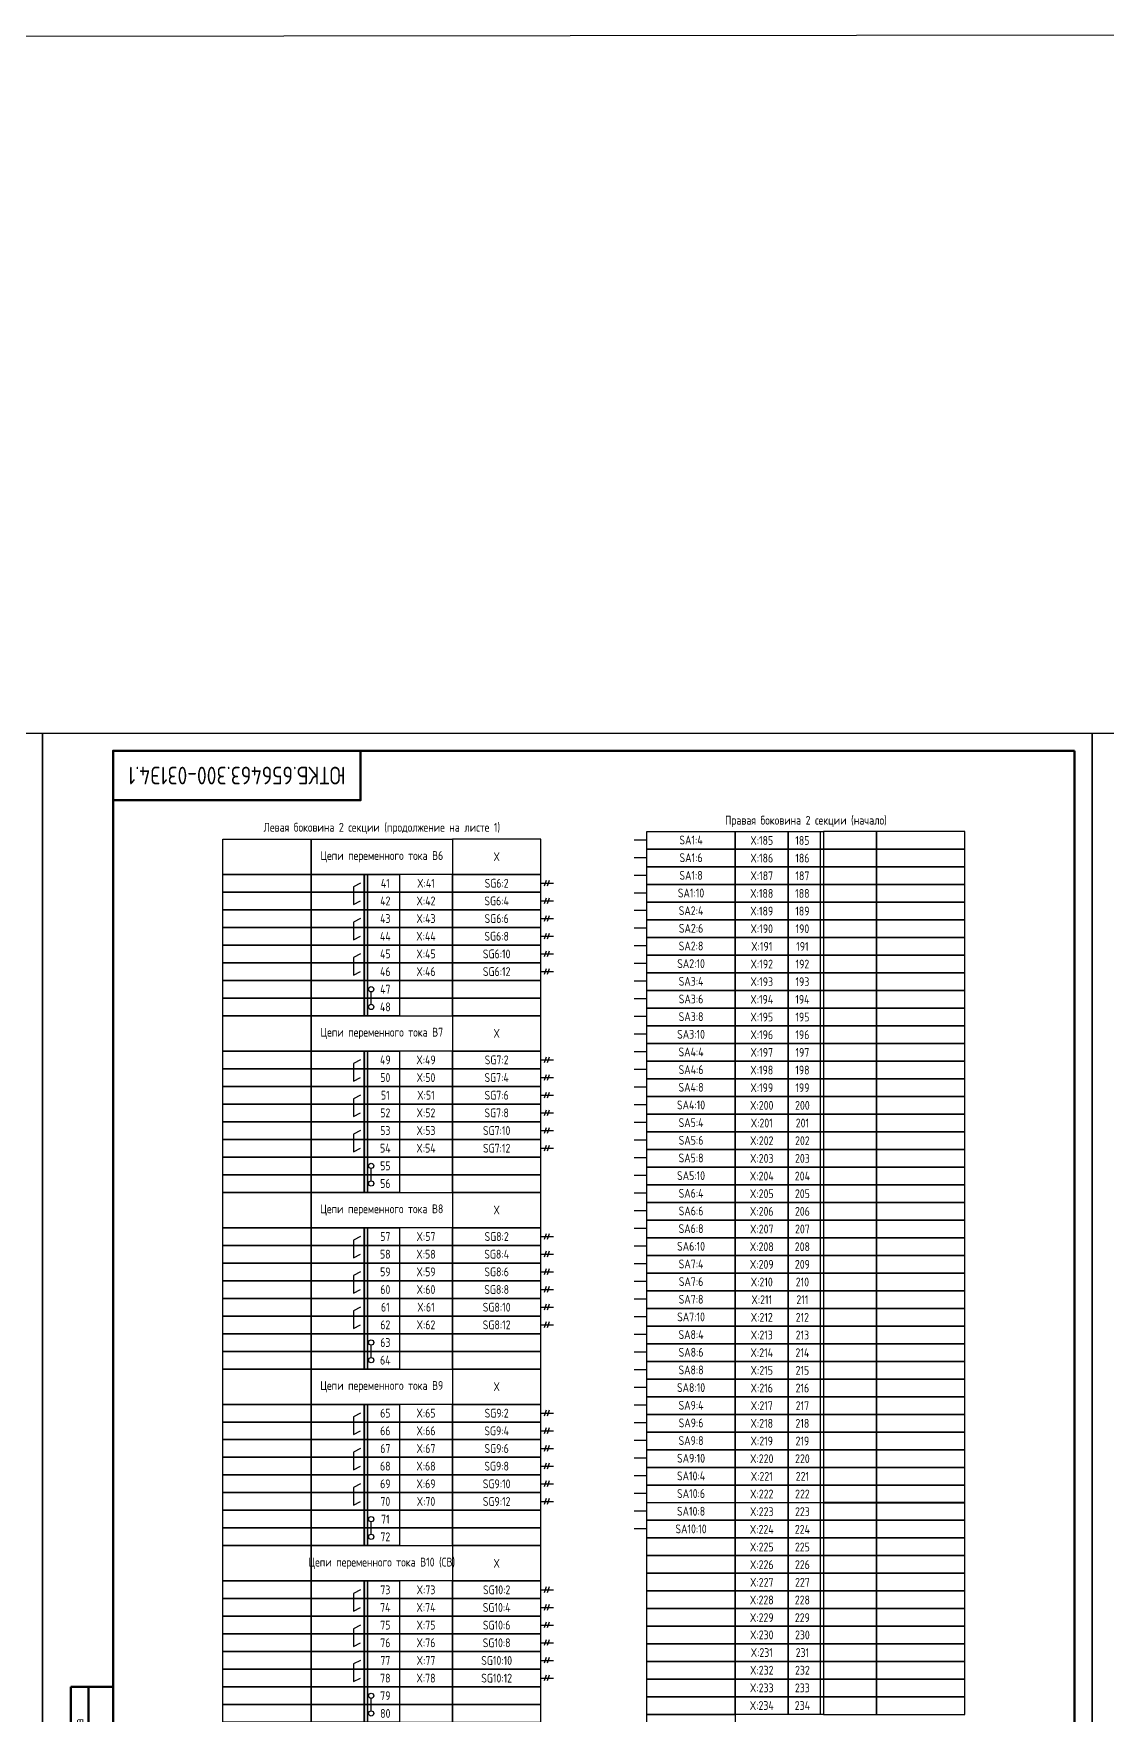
# Model space of a CAD drawing. Header units: millimetres. Extents: x -1043 to 5194, y -96 to 1568.
# Drawn here: x 4494.5 to 4798, y 142.2 to 618 of the extents above; entities that cross this region are included whole.
import ezdxf

# ---------------------------------------------------------------- set-up
doc = ezdxf.new("R2010")
doc.units = ezdxf.units.MM
doc.styles.add('Gost_type_A', font='GOST_A.TTF')

# ---------------------------------------------------------------- blocks, each defined once
blk = doc.blocks.new('Штамп левый нижний')
at = {"lineweight": 50}
for points in [[(-12, 145), (-7, 145), (-7, 110), (-12, 110)], [(-7, 145), (0, 145), (0, 110), (-7, 110)], [(-12, 110), (-7, 110), (-7, 85), (-12, 85)], [(-7, 110), (0, 110), (0, 85), (-7, 85)], [(-12, 85), (-7, 85), (-7, 60), (-12, 60)], [(-7, 85), (0, 85), (0, 60), (-7, 60)], [(-12, 60), (-7, 60), (-7, 25), (-12, 25)], [(-7, 60), (0, 60), (0, 25), (-7, 25)], [(-12, 25), (-7, 25), (-7, 0), (-12, 0)], [(-7, 25), (0, 25), (0, 0), (-7, 0)]]:
    blk.add_lwpolyline(points, close=True, dxfattribs=at)
at = {"char_height": 2.5, "attachment_point": 5, "rotation": 90, "style": 'Gost_type_A'}
for s, insert, width in [('Подп. и дата', (-9.5, 127.5), 35), ('Инв. № дубл.', (-9.5, 97.5), 25), ('Взам. инв. №', (-9.5, 72.5), 25), ('Подп. и дата', (-9.5, 42.5), 35), ('Инв. N подл.', (-9.5, 12.5), 25)]:
    blk.add_mtext(s, dxfattribs=dict(at, insert=insert, width=width))
blk = doc.blocks.new('Штамп угловой верхний')
at = {"lineweight": 50}
blk.add_lwpolyline([(0, 0), (70, 0), (70, -14), (0, -14)], close=True, dxfattribs=at)

msp = doc.modelspace()

# ---------------------------------------------------------------- hatches: boundary and pattern name
h = msp.add_hatch(color=256)
h.dxf.hatch_style = 1
h.paths.add_polyline_path([(4589, 380), (4588, 380), (4588, 340), (4589, 340)])
h = msp.add_hatch(color=256)
h.dxf.hatch_style = 1
h.paths.add_polyline_path([(4589, 330), (4588, 330), (4588, 290), (4589, 290)])
h = msp.add_hatch(color=256)
h.dxf.hatch_style = 1
h.paths.add_polyline_path([(4589, 280), (4588, 280), (4588, 240), (4589, 240)])
h = msp.add_hatch(color=256)
h.dxf.hatch_style = 1
h.paths.add_polyline_path([(4589, 230), (4588, 230), (4588, 190), (4589, 190)])
h = msp.add_hatch(color=256)
h.dxf.hatch_style = 1
h.paths.add_polyline_path([(4589, 180), (4588, 180), (4588, 140), (4589, 140)])

# ---------------------------------------------------------------- linework, layer by layer
for p, q in [((4717, 392.12), (4717, 142.24)), ((4668, 389.74), (4664.38, 389.74)), ((4668, 384.74), (4664.38, 384.74)), ((4638, 377.5), (4641.62, 377.5)), ((4639.54, 378.31), (4638.96, 376.69)), ((4640.33, 378.31), (4639.75, 376.69)), ((4668, 379.74), (4664.38, 379.74)), ((4638, 372.5), (4641.62, 372.5)), ((4639.54, 373.31), (4638.96, 371.69)), ((4640.33, 373.31), (4639.75, 371.69)), ((4668, 374.74), (4664.38, 374.74)), ((4638, 367.5), (4641.62, 367.5)), ((4639.54, 368.31), (4638.96, 366.69)), ((4640.33, 368.31), (4639.75, 366.69)), ((4668, 369.74), (4664.38, 369.74)), ((4638, 362.5), (4641.62, 362.5)), ((4639.54, 363.31), (4638.96, 361.69)), ((4640.33, 363.31), (4639.75, 361.69)), ((4668, 364.74), (4664.38, 364.74)), ((4638, 357.5), (4641.62, 357.5)), ((4639.54, 358.31), (4638.96, 356.69)), ((4640.33, 358.31), (4639.75, 356.69)), ((4668, 359.74), (4664.38, 359.74)), ((4638, 352.5), (4641.62, 352.5)), ((4639.54, 353.31), (4638.96, 351.69)), ((4640.33, 353.31), (4639.75, 351.69)), ((4668, 354.74), (4664.38, 354.74)), ((4668, 349.74), (4664.38, 349.74)), ((4590, 343.25), (4590, 346.75)), ((4668, 344.74), (4664.38, 344.74)), ((4668, 339.74), (4664.38, 339.74)), ((4668, 334.74), (4664.38, 334.74)), ((4639.54, 328.31), (4638.96, 326.69)), ((4640.33, 328.31), (4639.75, 326.69)), ((4668, 329.74), (4664.38, 329.74)), ((4638, 327.5), (4641.62, 327.5)), ((4668, 324.74), (4664.38, 324.74)), ((4638, 322.5), (4641.62, 322.5)), ((4639.54, 323.31), (4638.96, 321.69)), ((4640.33, 323.31), (4639.75, 321.69)), ((4668, 319.74), (4664.38, 319.74)), ((4638, 317.5), (4641.62, 317.5)), ((4639.54, 318.31), (4638.96, 316.69)), ((4640.33, 318.31), (4639.75, 316.69)), ((4668, 314.74), (4664.38, 314.74)), ((4638, 312.5), (4641.62, 312.5)), ((4639.54, 313.31), (4638.96, 311.69)), ((4640.33, 313.31), (4639.75, 311.69)), ((4668, 309.74), (4664.38, 309.74)), ((4638, 307.5), (4641.62, 307.5)), ((4639.54, 308.31), (4638.96, 306.69)), ((4640.33, 308.31), (4639.75, 306.69)), ((4668, 304.74), (4664.38, 304.74)), ((4638, 302.5), (4641.62, 302.5)), ((4639.54, 303.31), (4638.96, 301.69)), ((4640.33, 303.31), (4639.75, 301.69)), ((4668, 299.74), (4664.38, 299.74)), ((4590, 293.25), (4590, 296.75)), ((4668, 294.74), (4664.38, 294.74)), ((4668, 289.74), (4664.38, 289.74)), ((4668, 284.74), (4664.38, 284.74)), ((4638, 277.5), (4641.62, 277.5)), ((4639.54, 278.31), (4638.96, 276.69)), ((4640.33, 278.31), (4639.75, 276.69)), ((4668, 279.74), (4664.38, 279.74)), ((4638, 272.5), (4641.62, 272.5)), ((4639.54, 273.31), (4638.96, 271.69)), ((4640.33, 273.31), (4639.75, 271.69)), ((4668, 274.74), (4664.38, 274.74)), ((4638, 267.5), (4641.62, 267.5)), ((4639.54, 268.31), (4638.96, 266.69)), ((4640.33, 268.31), (4639.75, 266.69)), ((4668, 269.74), (4664.38, 269.74)), ((4638, 262.5), (4641.62, 262.5)), ((4639.54, 263.31), (4638.96, 261.69)), ((4640.33, 263.31), (4639.75, 261.69)), ((4668, 264.74), (4664.38, 264.74)), ((4638, 257.5), (4641.62, 257.5)), ((4639.54, 258.31), (4638.96, 256.69)), ((4640.33, 258.31), (4639.75, 256.69)), ((4668, 259.74), (4664.38, 259.74)), ((4638, 252.5), (4641.62, 252.5)), ((4639.54, 253.31), (4638.96, 251.69)), ((4640.33, 253.31), (4639.75, 251.69)), ((4668, 254.74), (4664.38, 254.74)), ((4668, 249.74), (4664.38, 249.74)), ((4590, 243.25), (4590, 246.75)), ((4668, 244.74), (4664.38, 244.74)), ((4668, 239.74), (4664.38, 239.74)), ((4668, 234.74), (4664.38, 234.74)), ((4668, 229.74), (4664.38, 229.74)), ((4638, 227.5), (4641.62, 227.5)), ((4639.54, 228.31), (4638.96, 226.69)), ((4640.33, 228.31), (4639.75, 226.69)), ((4668, 224.74), (4664.38, 224.74)), ((4638, 222.5), (4641.62, 222.5)), ((4639.54, 223.31), (4638.96, 221.69)), ((4640.33, 223.31), (4639.75, 221.69)), ((4668, 219.74), (4664.38, 219.74)), ((4638, 217.5), (4641.62, 217.5)), ((4639.54, 218.31), (4638.96, 216.69)), ((4640.33, 218.31), (4639.75, 216.69)), ((4668, 214.74), (4664.38, 214.74)), ((4638, 212.5), (4641.62, 212.5)), ((4639.54, 213.31), (4638.96, 211.69)), ((4640.33, 213.31), (4639.75, 211.69)), ((4668, 209.74), (4664.38, 209.74)), ((4638, 207.5), (4641.62, 207.5)), ((4639.54, 208.31), (4638.96, 206.69)), ((4640.33, 208.31), (4639.75, 206.69)), ((4668, 204.74), (4664.38, 204.74)), ((4638, 202.5), (4641.62, 202.5)), ((4639.54, 203.31), (4638.96, 201.69)), ((4640.33, 203.31), (4639.75, 201.69)), ((4590, 193.25), (4590, 196.75)), ((4668, 199.74), (4664.38, 199.74)), ((4668, 194.74), (4664.38, 194.74)), ((4638, 177.5), (4641.62, 177.5)), ((4639.54, 178.31), (4638.96, 176.69)), ((4640.33, 178.31), (4639.75, 176.69)), ((4638, 172.5), (4641.62, 172.5)), ((4639.54, 173.31), (4638.96, 171.69)), ((4640.33, 173.31), (4639.75, 171.69)), ((4638, 167.5), (4641.62, 167.5)), ((4639.54, 168.31), (4638.96, 166.69)), ((4640.33, 168.31), (4639.75, 166.69)), ((4638, 162.5), (4641.62, 162.5)), ((4639.54, 163.31), (4638.96, 161.69)), ((4640.33, 163.31), (4639.75, 161.69)), ((4638, 157.5), (4641.62, 157.5)), ((4639.54, 158.31), (4638.96, 156.69)), ((4640.33, 158.31), (4639.75, 156.69)), ((4638, 152.5), (4641.62, 152.5)), ((4639.54, 153.31), (4638.96, 151.69)), ((4640.33, 153.31), (4639.75, 151.69)), ((4590, 143.25), (4590, 146.75))]:
    msp.add_line(p, q)
for points in [[(-1042.57, 612), (5193.89, 618), (5193.89, -90), (-1042.57, -96)], [(4497, 420), (4497, 0), (4200, 0), (4200, 420)], [(4794, 420), (4794, 0), (4497, 0), (4497, 420)], [(5091, 420), (5091, 0), (4794, 0), (4794, 420)], [(4668, 392.12), (4693, 392.12), (4693, 387.12), (4668, 387.12)], [(4693, 392.12), (4708, 392.12), (4708, 387.12), (4693, 387.12)], [(4708, 392.12), (4718, 392.12), (4718, 387.12), (4708, 387.12)], [(4733, 392.12), (4718, 392.12), (4718, 387.12), (4733, 387.12)], [(4758, 392.12), (4733, 392.12), (4733, 387.12), (4758, 387.12)], [(4548, 390), (4573, 390), (4573, 380), (4548, 380)], [(4573, 390), (4613, 390), (4613, 380), (4573, 380)], [(4638, 390), (4613, 390), (4613, 380), (4638, 380)], [(4668, 387.12), (4693, 387.12), (4693, 382.12), (4668, 382.12)], [(4693, 387.12), (4708, 387.12), (4708, 382.12), (4693, 382.12)], [(4708, 387.12), (4718, 387.12), (4718, 382.12), (4708, 382.12)], [(4733, 387.12), (4718, 387.12), (4718, 382.12), (4733, 382.12)], [(4758, 387.12), (4733, 387.12), (4733, 382.12), (4758, 382.12)], [(4668, 382.12), (4693, 382.12), (4693, 377.12), (4668, 377.12)], [(4693, 382.12), (4708, 382.12), (4708, 377.12), (4693, 377.12)], [(4708, 382.12), (4718, 382.12), (4718, 377.12), (4708, 377.12)], [(4733, 382.12), (4718, 382.12), (4718, 377.12), (4733, 377.12)], [(4758, 382.12), (4733, 382.12), (4733, 377.12), (4758, 377.12)], [(4548, 380), (4573, 380), (4573, 375), (4548, 375)], [(4573, 380), (4588, 380), (4588, 375), (4573, 375)], [(4588, 380), (4598, 380), (4598, 375), (4588, 375)], [(4613, 380), (4598, 380), (4598, 375), (4613, 375)], [(4638, 380), (4613, 380), (4613, 375), (4638, 375)], [(4668, 377.12), (4693, 377.12), (4693, 372.12), (4668, 372.12)], [(4693, 377.12), (4708, 377.12), (4708, 372.12), (4693, 372.12)], [(4708, 377.12), (4718, 377.12), (4718, 372.12), (4708, 372.12)], [(4733, 377.12), (4718, 377.12), (4718, 372.12), (4733, 372.12)], [(4758, 377.12), (4733, 377.12), (4733, 372.12), (4758, 372.12)], [(4548, 375), (4573, 375), (4573, 370), (4548, 370)], [(4573, 375), (4588, 375), (4588, 370), (4573, 370)], [(4588, 375), (4598, 375), (4598, 370), (4588, 370)], [(4613, 375), (4598, 375), (4598, 370), (4613, 370)], [(4638, 375), (4613, 375), (4613, 370), (4638, 370)], [(4668, 372.12), (4693, 372.12), (4693, 367.12), (4668, 367.12)], [(4693, 372.12), (4708, 372.12), (4708, 367.12), (4693, 367.12)], [(4708, 372.12), (4718, 372.12), (4718, 367.12), (4708, 367.12)], [(4733, 372.12), (4718, 372.12), (4718, 367.12), (4733, 367.12)], [(4758, 372.12), (4733, 372.12), (4733, 367.12), (4758, 367.12)], [(4548, 370), (4573, 370), (4573, 365), (4548, 365)], [(4573, 370), (4588, 370), (4588, 365), (4573, 365)], [(4588, 370), (4598, 370), (4598, 365), (4588, 365)], [(4613, 370), (4598, 370), (4598, 365), (4613, 365)], [(4638, 370), (4613, 370), (4613, 365), (4638, 365)], [(4668, 367.12), (4693, 367.12), (4693, 362.12), (4668, 362.12)], [(4693, 367.12), (4708, 367.12), (4708, 362.12), (4693, 362.12)], [(4708, 367.12), (4718, 367.12), (4718, 362.12), (4708, 362.12)], [(4733, 367.12), (4718, 367.12), (4718, 362.12), (4733, 362.12)], [(4758, 367.12), (4733, 367.12), (4733, 362.12), (4758, 362.12)], [(4548, 365), (4573, 365), (4573, 360), (4548, 360)], [(4573, 365), (4588, 365), (4588, 360), (4573, 360)], [(4588, 365), (4598, 365), (4598, 360), (4588, 360)], [(4613, 365), (4598, 365), (4598, 360), (4613, 360)], [(4638, 365), (4613, 365), (4613, 360), (4638, 360)], [(4668, 362.12), (4693, 362.12), (4693, 357.12), (4668, 357.12)], [(4693, 362.12), (4708, 362.12), (4708, 357.12), (4693, 357.12)], [(4708, 362.12), (4718, 362.12), (4718, 357.12), (4708, 357.12)], [(4733, 362.12), (4718, 362.12), (4718, 357.12), (4733, 357.12)], [(4758, 362.12), (4733, 362.12), (4733, 357.12), (4758, 357.12)], [(4548, 360), (4573, 360), (4573, 355), (4548, 355)], [(4573, 360), (4588, 360), (4588, 355), (4573, 355)], [(4588, 360), (4598, 360), (4598, 355), (4588, 355)], [(4613, 360), (4598, 360), (4598, 355), (4613, 355)], [(4638, 360), (4613, 360), (4613, 355), (4638, 355)], [(4668, 357.12), (4693, 357.12), (4693, 352.12), (4668, 352.12)], [(4693, 357.12), (4708, 357.12), (4708, 352.12), (4693, 352.12)], [(4708, 357.12), (4718, 357.12), (4718, 352.12), (4708, 352.12)], [(4733, 357.12), (4718, 357.12), (4718, 352.12), (4733, 352.12)], [(4758, 357.12), (4733, 357.12), (4733, 352.12), (4758, 352.12)], [(4548, 355), (4573, 355), (4573, 350), (4548, 350)], [(4573, 355), (4588, 355), (4588, 350), (4573, 350)], [(4588, 355), (4598, 355), (4598, 350), (4588, 350)], [(4613, 355), (4598, 355), (4598, 350), (4613, 350)], [(4638, 355), (4613, 355), (4613, 350), (4638, 350)], [(4668, 352.12), (4693, 352.12), (4693, 347.12), (4668, 347.12)], [(4693, 352.12), (4708, 352.12), (4708, 347.12), (4693, 347.12)], [(4708, 352.12), (4718, 352.12), (4718, 347.12), (4708, 347.12)], [(4733, 352.12), (4718, 352.12), (4718, 347.12), (4733, 347.12)], [(4758, 352.12), (4733, 352.12), (4733, 347.12), (4758, 347.12)], [(4548, 350), (4573, 350), (4573, 345), (4548, 345)], [(4573, 350), (4588, 350), (4588, 345), (4573, 345)], [(4588, 350), (4598, 350), (4598, 345), (4588, 345)], [(4613, 350), (4598, 350), (4598, 345), (4613, 345)], [(4638, 350), (4613, 350), (4613, 345), (4638, 345)], [(4548, 345), (4573, 345), (4573, 340), (4548, 340)], [(4573, 345), (4588, 345), (4588, 340), (4573, 340)], [(4588, 345), (4598, 345), (4598, 340), (4588, 340)], [(4613, 345), (4598, 345), (4598, 340), (4613, 340)], [(4638, 345), (4613, 345), (4613, 340), (4638, 340)], [(4668, 347.12), (4693, 347.12), (4693, 342.12), (4668, 342.12)], [(4693, 347.12), (4708, 347.12), (4708, 342.12), (4693, 342.12)], [(4708, 347.12), (4718, 347.12), (4718, 342.12), (4708, 342.12)], [(4733, 347.12), (4718, 347.12), (4718, 342.12), (4733, 342.12)], [(4758, 347.12), (4733, 347.12), (4733, 342.12), (4758, 342.12)], [(4548, 340), (4573, 340), (4573, 330), (4548, 330)], [(4573, 340), (4613, 340), (4613, 330), (4573, 330)], [(4638, 340), (4613, 340), (4613, 330), (4638, 330)], [(4668, 342.12), (4693, 342.12), (4693, 337.12), (4668, 337.12)], [(4693, 342.12), (4708, 342.12), (4708, 337.12), (4693, 337.12)], [(4708, 342.12), (4718, 342.12), (4718, 337.12), (4708, 337.12)], [(4733, 342.12), (4718, 342.12), (4718, 337.12), (4733, 337.12)], [(4758, 342.12), (4733, 342.12), (4733, 337.12), (4758, 337.12)], [(4668, 337.12), (4693, 337.12), (4693, 332.12), (4668, 332.12)], [(4693, 337.12), (4708, 337.12), (4708, 332.12), (4693, 332.12)], [(4708, 337.12), (4718, 337.12), (4718, 332.12), (4708, 332.12)], [(4733, 337.12), (4718, 337.12), (4718, 332.12), (4733, 332.12)], [(4758, 337.12), (4733, 337.12), (4733, 332.12), (4758, 332.12)], [(4548, 330), (4573, 330), (4573, 325), (4548, 325)], [(4573, 330), (4588, 330), (4588, 325), (4573, 325)], [(4588, 330), (4598, 330), (4598, 325), (4588, 325)], [(4613, 330), (4598, 330), (4598, 325), (4613, 325)], [(4638, 330), (4613, 330), (4613, 325), (4638, 325)], [(4668, 332.12), (4693, 332.12), (4693, 327.12), (4668, 327.12)], [(4693, 332.12), (4708, 332.12), (4708, 327.12), (4693, 327.12)], [(4708, 332.12), (4718, 332.12), (4718, 327.12), (4708, 327.12)], [(4733, 332.12), (4718, 332.12), (4718, 327.12), (4733, 327.12)], [(4758, 332.12), (4733, 332.12), (4733, 327.12), (4758, 327.12)], [(4548, 325), (4573, 325), (4573, 320), (4548, 320)], [(4573, 325), (4588, 325), (4588, 320), (4573, 320)], [(4588, 325), (4598, 325), (4598, 320), (4588, 320)], [(4613, 325), (4598, 325), (4598, 320), (4613, 320)], [(4638, 325), (4613, 325), (4613, 320), (4638, 320)], [(4668, 327.12), (4693, 327.12), (4693, 322.12), (4668, 322.12)], [(4693, 327.12), (4708, 327.12), (4708, 322.12), (4693, 322.12)], [(4708, 327.12), (4718, 327.12), (4718, 322.12), (4708, 322.12)], [(4733, 327.12), (4718, 327.12), (4718, 322.12), (4733, 322.12)], [(4758, 327.12), (4733, 327.12), (4733, 322.12), (4758, 322.12)], [(4548, 320), (4573, 320), (4573, 315), (4548, 315)], [(4573, 320), (4588, 320), (4588, 315), (4573, 315)], [(4588, 320), (4598, 320), (4598, 315), (4588, 315)], [(4613, 320), (4598, 320), (4598, 315), (4613, 315)], [(4638, 320), (4613, 320), (4613, 315), (4638, 315)], [(4668, 322.12), (4693, 322.12), (4693, 317.12), (4668, 317.12)], [(4693, 322.12), (4708, 322.12), (4708, 317.12), (4693, 317.12)], [(4708, 322.12), (4718, 322.12), (4718, 317.12), (4708, 317.12)], [(4733, 322.12), (4718, 322.12), (4718, 317.12), (4733, 317.12)], [(4758, 322.12), (4733, 322.12), (4733, 317.12), (4758, 317.12)], [(4548, 315), (4573, 315), (4573, 310), (4548, 310)], [(4573, 315), (4588, 315), (4588, 310), (4573, 310)], [(4588, 315), (4598, 315), (4598, 310), (4588, 310)], [(4613, 315), (4598, 315), (4598, 310), (4613, 310)], [(4638, 315), (4613, 315), (4613, 310), (4638, 310)], [(4668, 317.12), (4693, 317.12), (4693, 312.12), (4668, 312.12)], [(4693, 317.12), (4708, 317.12), (4708, 312.12), (4693, 312.12)], [(4708, 317.12), (4718, 317.12), (4718, 312.12), (4708, 312.12)], [(4733, 317.12), (4718, 317.12), (4718, 312.12), (4733, 312.12)], [(4758, 317.12), (4733, 317.12), (4733, 312.12), (4758, 312.12)], [(4548, 310), (4573, 310), (4573, 305), (4548, 305)], [(4573, 310), (4588, 310), (4588, 305), (4573, 305)], [(4588, 310), (4598, 310), (4598, 305), (4588, 305)], [(4613, 310), (4598, 310), (4598, 305), (4613, 305)], [(4638, 310), (4613, 310), (4613, 305), (4638, 305)], [(4668, 312.12), (4693, 312.12), (4693, 307.12), (4668, 307.12)], [(4693, 312.12), (4708, 312.12), (4708, 307.12), (4693, 307.12)], [(4708, 312.12), (4718, 312.12), (4718, 307.12), (4708, 307.12)], [(4733, 312.12), (4718, 312.12), (4718, 307.12), (4733, 307.12)], [(4758, 312.12), (4733, 312.12), (4733, 307.12), (4758, 307.12)], [(4548, 305), (4573, 305), (4573, 300), (4548, 300)], [(4573, 305), (4588, 305), (4588, 300), (4573, 300)], [(4588, 305), (4598, 305), (4598, 300), (4588, 300)], [(4613, 305), (4598, 305), (4598, 300), (4613, 300)], [(4638, 305), (4613, 305), (4613, 300), (4638, 300)], [(4668, 307.12), (4693, 307.12), (4693, 302.12), (4668, 302.12)], [(4693, 307.12), (4708, 307.12), (4708, 302.12), (4693, 302.12)], [(4708, 307.12), (4718, 307.12), (4718, 302.12), (4708, 302.12)], [(4733, 307.12), (4718, 307.12), (4718, 302.12), (4733, 302.12)], [(4758, 307.12), (4733, 307.12), (4733, 302.12), (4758, 302.12)], [(4548, 300), (4573, 300), (4573, 295), (4548, 295)], [(4573, 300), (4588, 300), (4588, 295), (4573, 295)], [(4588, 300), (4598, 300), (4598, 295), (4588, 295)], [(4613, 300), (4598, 300), (4598, 295), (4613, 295)], [(4638, 300), (4613, 300), (4613, 295), (4638, 295)], [(4668, 302.12), (4693, 302.12), (4693, 297.12), (4668, 297.12)], [(4693, 302.12), (4708, 302.12), (4708, 297.12), (4693, 297.12)], [(4708, 302.12), (4718, 302.12), (4718, 297.12), (4708, 297.12)], [(4733, 302.12), (4718, 302.12), (4718, 297.12), (4733, 297.12)], [(4758, 302.12), (4733, 302.12), (4733, 297.12), (4758, 297.12)], [(4548, 295), (4573, 295), (4573, 290), (4548, 290)], [(4573, 295), (4588, 295), (4588, 290), (4573, 290)], [(4588, 295), (4598, 295), (4598, 290), (4588, 290)], [(4613, 295), (4598, 295), (4598, 290), (4613, 290)], [(4638, 295), (4613, 295), (4613, 290), (4638, 290)], [(4668, 297.12), (4693, 297.12), (4693, 292.12), (4668, 292.12)], [(4693, 297.12), (4708, 297.12), (4708, 292.12), (4693, 292.12)], [(4708, 297.12), (4718, 297.12), (4718, 292.12), (4708, 292.12)], [(4733, 297.12), (4718, 297.12), (4718, 292.12), (4733, 292.12)], [(4758, 297.12), (4733, 297.12), (4733, 292.12), (4758, 292.12)], [(4668, 292.12), (4693, 292.12), (4693, 287.12), (4668, 287.12)], [(4693, 292.12), (4708, 292.12), (4708, 287.12), (4693, 287.12)], [(4708, 292.12), (4718, 292.12), (4718, 287.12), (4708, 287.12)], [(4733, 292.12), (4718, 292.12), (4718, 287.12), (4733, 287.12)], [(4758, 292.12), (4733, 292.12), (4733, 287.12), (4758, 287.12)], [(4548, 290), (4573, 290), (4573, 280), (4548, 280)], [(4573, 290), (4613, 290), (4613, 280), (4573, 280)], [(4638, 290), (4613, 290), (4613, 280), (4638, 280)], [(4668, 287.12), (4693, 287.12), (4693, 282.12), (4668, 282.12)], [(4693, 287.12), (4708, 287.12), (4708, 282.12), (4693, 282.12)], [(4708, 287.12), (4718, 287.12), (4718, 282.12), (4708, 282.12)], [(4733, 287.12), (4718, 287.12), (4718, 282.12), (4733, 282.12)], [(4758, 287.12), (4733, 287.12), (4733, 282.12), (4758, 282.12)], [(4668, 282.12), (4693, 282.12), (4693, 277.12), (4668, 277.12)], [(4693, 282.12), (4708, 282.12), (4708, 277.12), (4693, 277.12)], [(4708, 282.12), (4718, 282.12), (4718, 277.12), (4708, 277.12)], [(4733, 282.12), (4718, 282.12), (4718, 277.12), (4733, 277.12)], [(4758, 282.12), (4733, 282.12), (4733, 277.12), (4758, 277.12)], [(4548, 280), (4573, 280), (4573, 275), (4548, 275)], [(4573, 280), (4588, 280), (4588, 275), (4573, 275)], [(4588, 280), (4598, 280), (4598, 275), (4588, 275)], [(4613, 280), (4598, 280), (4598, 275), (4613, 275)], [(4638, 280), (4613, 280), (4613, 275), (4638, 275)], [(4668, 277.12), (4693, 277.12), (4693, 272.12), (4668, 272.12)], [(4693, 277.12), (4708, 277.12), (4708, 272.12), (4693, 272.12)], [(4708, 277.12), (4718, 277.12), (4718, 272.12), (4708, 272.12)], [(4733, 277.12), (4718, 277.12), (4718, 272.12), (4733, 272.12)], [(4758, 277.12), (4733, 277.12), (4733, 272.12), (4758, 272.12)], [(4548, 275), (4573, 275), (4573, 270), (4548, 270)], [(4573, 275), (4588, 275), (4588, 270), (4573, 270)], [(4588, 275), (4598, 275), (4598, 270), (4588, 270)], [(4613, 275), (4598, 275), (4598, 270), (4613, 270)], [(4638, 275), (4613, 275), (4613, 270), (4638, 270)], [(4668, 272.12), (4693, 272.12), (4693, 267.12), (4668, 267.12)], [(4693, 272.12), (4708, 272.12), (4708, 267.12), (4693, 267.12)], [(4708, 272.12), (4718, 272.12), (4718, 267.12), (4708, 267.12)], [(4733, 272.12), (4718, 272.12), (4718, 267.12), (4733, 267.12)], [(4758, 272.12), (4733, 272.12), (4733, 267.12), (4758, 267.12)], [(4548, 270), (4573, 270), (4573, 265), (4548, 265)], [(4573, 270), (4588, 270), (4588, 265), (4573, 265)], [(4588, 270), (4598, 270), (4598, 265), (4588, 265)], [(4613, 270), (4598, 270), (4598, 265), (4613, 265)], [(4638, 270), (4613, 270), (4613, 265), (4638, 265)], [(4668, 267.12), (4693, 267.12), (4693, 262.12), (4668, 262.12)], [(4693, 267.12), (4708, 267.12), (4708, 262.12), (4693, 262.12)], [(4708, 267.12), (4718, 267.12), (4718, 262.12), (4708, 262.12)], [(4733, 267.12), (4718, 267.12), (4718, 262.12), (4733, 262.12)], [(4758, 267.12), (4733, 267.12), (4733, 262.12), (4758, 262.12)], [(4548, 265), (4573, 265), (4573, 260), (4548, 260)], [(4573, 265), (4588, 265), (4588, 260), (4573, 260)], [(4588, 265), (4598, 265), (4598, 260), (4588, 260)], [(4613, 265), (4598, 265), (4598, 260), (4613, 260)], [(4638, 265), (4613, 265), (4613, 260), (4638, 260)], [(4668, 262.12), (4693, 262.12), (4693, 257.12), (4668, 257.12)], [(4693, 262.12), (4708, 262.12), (4708, 257.12), (4693, 257.12)], [(4708, 262.12), (4718, 262.12), (4718, 257.12), (4708, 257.12)], [(4733, 262.12), (4718, 262.12), (4718, 257.12), (4733, 257.12)], [(4758, 262.12), (4733, 262.12), (4733, 257.12), (4758, 257.12)], [(4548, 260), (4573, 260), (4573, 255), (4548, 255)], [(4573, 260), (4588, 260), (4588, 255), (4573, 255)], [(4588, 260), (4598, 260), (4598, 255), (4588, 255)], [(4613, 260), (4598, 260), (4598, 255), (4613, 255)], [(4638, 260), (4613, 260), (4613, 255), (4638, 255)], [(4668, 257.12), (4693, 257.12), (4693, 252.12), (4668, 252.12)], [(4693, 257.12), (4708, 257.12), (4708, 252.12), (4693, 252.12)], [(4708, 257.12), (4718, 257.12), (4718, 252.12), (4708, 252.12)], [(4733, 257.12), (4718, 257.12), (4718, 252.12), (4733, 252.12)], [(4758, 257.12), (4733, 257.12), (4733, 252.12), (4758, 252.12)], [(4548, 255), (4573, 255), (4573, 250), (4548, 250)], [(4573, 255), (4588, 255), (4588, 250), (4573, 250)], [(4588, 255), (4598, 255), (4598, 250), (4588, 250)], [(4613, 255), (4598, 255), (4598, 250), (4613, 250)], [(4638, 255), (4613, 255), (4613, 250), (4638, 250)], [(4548, 250), (4573, 250), (4573, 245), (4548, 245)], [(4573, 250), (4588, 250), (4588, 245), (4573, 245)], [(4588, 250), (4598, 250), (4598, 245), (4588, 245)], [(4613, 250), (4598, 250), (4598, 245), (4613, 245)], [(4638, 250), (4613, 250), (4613, 245), (4638, 245)], [(4668, 252.12), (4693, 252.12), (4693, 247.12), (4668, 247.12)], [(4693, 252.12), (4708, 252.12), (4708, 247.12), (4693, 247.12)], [(4708, 252.12), (4718, 252.12), (4718, 247.12), (4708, 247.12)], [(4733, 252.12), (4718, 252.12), (4718, 247.12), (4733, 247.12)], [(4758, 252.12), (4733, 252.12), (4733, 247.12), (4758, 247.12)], [(4548, 245), (4573, 245), (4573, 240), (4548, 240)], [(4573, 245), (4588, 245), (4588, 240), (4573, 240)], [(4588, 245), (4598, 245), (4598, 240), (4588, 240)], [(4613, 245), (4598, 245), (4598, 240), (4613, 240)], [(4638, 245), (4613, 245), (4613, 240), (4638, 240)], [(4668, 247.12), (4693, 247.12), (4693, 242.12), (4668, 242.12)], [(4693, 247.12), (4708, 247.12), (4708, 242.12), (4693, 242.12)], [(4708, 247.12), (4718, 247.12), (4718, 242.12), (4708, 242.12)], [(4733, 247.12), (4718, 247.12), (4718, 242.12), (4733, 242.12)], [(4758, 247.12), (4733, 247.12), (4733, 242.12), (4758, 242.12)], [(4548, 240), (4573, 240), (4573, 230), (4548, 230)], [(4573, 240), (4613, 240), (4613, 230), (4573, 230)], [(4638, 240), (4613, 240), (4613, 230), (4638, 230)], [(4668, 242.12), (4693, 242.12), (4693, 237.12), (4668, 237.12)], [(4693, 242.12), (4708, 242.12), (4708, 237.12), (4693, 237.12)], [(4708, 242.12), (4718, 242.12), (4718, 237.12), (4708, 237.12)], [(4733, 242.12), (4718, 242.12), (4718, 237.12), (4733, 237.12)], [(4758, 242.12), (4733, 242.12), (4733, 237.12), (4758, 237.12)], [(4668, 237.12), (4693, 237.12), (4693, 232.12), (4668, 232.12)], [(4693, 237.12), (4708, 237.12), (4708, 232.12), (4693, 232.12)], [(4708, 237.12), (4718, 237.12), (4718, 232.12), (4708, 232.12)], [(4733, 237.12), (4718, 237.12), (4718, 232.12), (4733, 232.12)], [(4758, 237.12), (4733, 237.12), (4733, 232.12), (4758, 232.12)], [(4548, 230), (4573, 230), (4573, 225), (4548, 225)], [(4573, 230), (4588, 230), (4588, 225), (4573, 225)], [(4588, 230), (4598, 230), (4598, 225), (4588, 225)], [(4613, 230), (4598, 230), (4598, 225), (4613, 225)], [(4638, 230), (4613, 230), (4613, 225), (4638, 225)], [(4668, 232.12), (4693, 232.12), (4693, 227.12), (4668, 227.12)], [(4693, 232.12), (4708, 232.12), (4708, 227.12), (4693, 227.12)], [(4708, 232.12), (4718, 232.12), (4718, 227.12), (4708, 227.12)], [(4733, 232.12), (4718, 232.12), (4718, 227.12), (4733, 227.12)], [(4758, 232.12), (4733, 232.12), (4733, 227.12), (4758, 227.12)], [(4548, 225), (4573, 225), (4573, 220), (4548, 220)], [(4573, 225), (4588, 225), (4588, 220), (4573, 220)], [(4588, 225), (4598, 225), (4598, 220), (4588, 220)], [(4613, 225), (4598, 225), (4598, 220), (4613, 220)], [(4638, 225), (4613, 225), (4613, 220), (4638, 220)], [(4668, 227.12), (4693, 227.12), (4693, 222.12), (4668, 222.12)], [(4693, 227.12), (4708, 227.12), (4708, 222.12), (4693, 222.12)], [(4708, 227.12), (4718, 227.12), (4718, 222.12), (4708, 222.12)], [(4733, 227.12), (4718, 227.12), (4718, 222.12), (4733, 222.12)], [(4758, 227.12), (4733, 227.12), (4733, 222.12), (4758, 222.12)], [(4548, 220), (4573, 220), (4573, 215), (4548, 215)], [(4573, 220), (4588, 220), (4588, 215), (4573, 215)], [(4588, 220), (4598, 220), (4598, 215), (4588, 215)], [(4613, 220), (4598, 220), (4598, 215), (4613, 215)], [(4638, 220), (4613, 220), (4613, 215), (4638, 215)], [(4668, 222.12), (4693, 222.12), (4693, 217.12), (4668, 217.12)], [(4693, 222.12), (4708, 222.12), (4708, 217.12), (4693, 217.12)], [(4708, 222.12), (4718, 222.12), (4718, 217.12), (4708, 217.12)], [(4733, 222.12), (4718, 222.12), (4718, 217.12), (4733, 217.12)], [(4758, 222.12), (4733, 222.12), (4733, 217.12), (4758, 217.12)], [(4548, 215), (4573, 215), (4573, 210), (4548, 210)], [(4573, 215), (4588, 215), (4588, 210), (4573, 210)], [(4588, 215), (4598, 215), (4598, 210), (4588, 210)], [(4613, 215), (4598, 215), (4598, 210), (4613, 210)], [(4638, 215), (4613, 215), (4613, 210), (4638, 210)], [(4668, 217.12), (4693, 217.12), (4693, 212.12), (4668, 212.12)], [(4693, 217.12), (4708, 217.12), (4708, 212.12), (4693, 212.12)], [(4708, 217.12), (4718, 217.12), (4718, 212.12), (4708, 212.12)], [(4733, 217.12), (4718, 217.12), (4718, 212.12), (4733, 212.12)], [(4758, 217.12), (4733, 217.12), (4733, 212.12), (4758, 212.12)], [(4548, 210), (4573, 210), (4573, 205), (4548, 205)], [(4573, 210), (4588, 210), (4588, 205), (4573, 205)], [(4588, 210), (4598, 210), (4598, 205), (4588, 205)], [(4613, 210), (4598, 210), (4598, 205), (4613, 205)], [(4638, 210), (4613, 210), (4613, 205), (4638, 205)], [(4668, 212.12), (4693, 212.12), (4693, 207.12), (4668, 207.12)], [(4693, 212.12), (4708, 212.12), (4708, 207.12), (4693, 207.12)], [(4708, 212.12), (4718, 212.12), (4718, 207.12), (4708, 207.12)], [(4733, 212.12), (4718, 212.12), (4718, 207.12), (4733, 207.12)], [(4758, 212.12), (4733, 212.12), (4733, 207.12), (4758, 207.12)], [(4548, 205), (4573, 205), (4573, 200), (4548, 200)], [(4573, 205), (4588, 205), (4588, 200), (4573, 200)], [(4588, 205), (4598, 205), (4598, 200), (4588, 200)], [(4613, 205), (4598, 205), (4598, 200), (4613, 200)], [(4638, 205), (4613, 205), (4613, 200), (4638, 200)], [(4668, 207.12), (4693, 207.12), (4693, 202.12), (4668, 202.12)], [(4693, 207.12), (4708, 207.12), (4708, 202.12), (4693, 202.12)], [(4708, 207.12), (4718, 207.12), (4718, 202.12), (4708, 202.12)], [(4733, 207.12), (4718, 207.12), (4718, 202.12), (4733, 202.12)], [(4758, 207.12), (4733, 207.12), (4733, 202.12), (4758, 202.12)], [(4548, 200), (4573, 200), (4573, 195), (4548, 195)], [(4573, 200), (4588, 200), (4588, 195), (4573, 195)], [(4588, 200), (4598, 200), (4598, 195), (4588, 195)], [(4613, 200), (4598, 200), (4598, 195), (4613, 195)], [(4638, 200), (4613, 200), (4613, 195), (4638, 195)], [(4668, 202.24), (4693, 202.24), (4693, 197.24), (4668, 197.24)], [(4693, 202.24), (4708, 202.24), (4708, 197.24), (4693, 197.24)], [(4708, 202.24), (4718, 202.24), (4718, 197.24), (4708, 197.24)], [(4733, 202.24), (4718, 202.24), (4718, 197.24), (4733, 197.24)], [(4758, 202.24), (4733, 202.24), (4733, 197.24), (4758, 197.24)], [(4668, 197.24), (4693, 197.24), (4693, 192.24), (4668, 192.24)], [(4693, 197.24), (4708, 197.24), (4708, 192.24), (4693, 192.24)], [(4708, 197.24), (4718, 197.24), (4718, 192.24), (4708, 192.24)], [(4733, 197.24), (4718, 197.24), (4718, 192.24), (4733, 192.24)], [(4758, 197.24), (4733, 197.24), (4733, 192.24), (4758, 192.24)], [(4548, 195), (4573, 195), (4573, 190), (4548, 190)], [(4573, 195), (4588, 195), (4588, 190), (4573, 190)], [(4588, 195), (4598, 195), (4598, 190), (4588, 190)], [(4613, 195), (4598, 195), (4598, 190), (4613, 190)], [(4638, 195), (4613, 195), (4613, 190), (4638, 190)], [(4668, 192.24), (4693, 192.24), (4693, 187.24), (4668, 187.24)], [(4693, 192.24), (4708, 192.24), (4708, 187.24), (4693, 187.24)], [(4708, 192.24), (4718, 192.24), (4718, 187.24), (4708, 187.24)], [(4733, 192.24), (4718, 192.24), (4718, 187.24), (4733, 187.24)], [(4758, 192.24), (4733, 192.24), (4733, 187.24), (4758, 187.24)], [(4548, 190), (4573, 190), (4573, 180), (4548, 180)], [(4573, 190), (4613, 190), (4613, 180), (4573, 180)], [(4638, 190), (4613, 190), (4613, 180), (4638, 180)], [(4668, 187.24), (4693, 187.24), (4693, 182.24), (4668, 182.24)], [(4693, 187.24), (4708, 187.24), (4708, 182.24), (4693, 182.24)], [(4708, 187.24), (4718, 187.24), (4718, 182.24), (4708, 182.24)], [(4733, 187.24), (4718, 187.24), (4718, 182.24), (4733, 182.24)], [(4758, 187.24), (4733, 187.24), (4733, 182.24), (4758, 182.24)], [(4668, 182.24), (4693, 182.24), (4693, 177.24), (4668, 177.24)], [(4693, 182.24), (4708, 182.24), (4708, 177.24), (4693, 177.24)], [(4708, 182.24), (4718, 182.24), (4718, 177.24), (4708, 177.24)], [(4733, 182.24), (4718, 182.24), (4718, 177.24), (4733, 177.24)], [(4758, 182.24), (4733, 182.24), (4733, 177.24), (4758, 177.24)], [(4548, 180), (4573, 180), (4573, 175), (4548, 175)], [(4573, 180), (4588, 180), (4588, 175), (4573, 175)], [(4588, 180), (4598, 180), (4598, 175), (4588, 175)], [(4613, 180), (4598, 180), (4598, 175), (4613, 175)], [(4638, 180), (4613, 180), (4613, 175), (4638, 175)], [(4668, 177.24), (4693, 177.24), (4693, 172.24), (4668, 172.24)], [(4693, 177.24), (4708, 177.24), (4708, 172.24), (4693, 172.24)], [(4708, 177.24), (4718, 177.24), (4718, 172.24), (4708, 172.24)], [(4733, 177.24), (4718, 177.24), (4718, 172.24), (4733, 172.24)], [(4758, 177.24), (4733, 177.24), (4733, 172.24), (4758, 172.24)], [(4548, 175), (4573, 175), (4573, 170), (4548, 170)], [(4573, 175), (4588, 175), (4588, 170), (4573, 170)], [(4588, 175), (4598, 175), (4598, 170), (4588, 170)], [(4613, 175), (4598, 175), (4598, 170), (4613, 170)], [(4638, 175), (4613, 175), (4613, 170), (4638, 170)], [(4668, 172.24), (4693, 172.24), (4693, 167.24), (4668, 167.24)], [(4693, 172.24), (4708, 172.24), (4708, 167.24), (4693, 167.24)], [(4708, 172.24), (4718, 172.24), (4718, 167.24), (4708, 167.24)], [(4733, 172.24), (4718, 172.24), (4718, 167.24), (4733, 167.24)], [(4758, 172.24), (4733, 172.24), (4733, 167.24), (4758, 167.24)], [(4548, 170), (4573, 170), (4573, 165), (4548, 165)], [(4573, 170), (4588, 170), (4588, 165), (4573, 165)], [(4588, 170), (4598, 170), (4598, 165), (4588, 165)], [(4613, 170), (4598, 170), (4598, 165), (4613, 165)], [(4638, 170), (4613, 170), (4613, 165), (4638, 165)], [(4668, 167.24), (4693, 167.24), (4693, 162.24), (4668, 162.24)], [(4693, 167.24), (4708, 167.24), (4708, 162.24), (4693, 162.24)], [(4708, 167.24), (4718, 167.24), (4718, 162.24), (4708, 162.24)], [(4733, 167.24), (4718, 167.24), (4718, 162.24), (4733, 162.24)], [(4758, 167.24), (4733, 167.24), (4733, 162.24), (4758, 162.24)], [(4548, 165), (4573, 165), (4573, 160), (4548, 160)], [(4573, 165), (4588, 165), (4588, 160), (4573, 160)], [(4588, 165), (4598, 165), (4598, 160), (4588, 160)], [(4613, 165), (4598, 165), (4598, 160), (4613, 160)], [(4638, 165), (4613, 165), (4613, 160), (4638, 160)], [(4668, 162.24), (4693, 162.24), (4693, 157.24), (4668, 157.24)], [(4693, 162.24), (4708, 162.24), (4708, 157.24), (4693, 157.24)], [(4708, 162.24), (4718, 162.24), (4718, 157.24), (4708, 157.24)], [(4733, 162.24), (4718, 162.24), (4718, 157.24), (4733, 157.24)], [(4758, 162.24), (4733, 162.24), (4733, 157.24), (4758, 157.24)], [(4548, 160), (4573, 160), (4573, 155), (4548, 155)], [(4573, 160), (4588, 160), (4588, 155), (4573, 155)], [(4588, 160), (4598, 160), (4598, 155), (4588, 155)], [(4613, 160), (4598, 160), (4598, 155), (4613, 155)], [(4638, 160), (4613, 160), (4613, 155), (4638, 155)], [(4668, 157.24), (4693, 157.24), (4693, 152.24), (4668, 152.24)], [(4693, 157.24), (4708, 157.24), (4708, 152.24), (4693, 152.24)], [(4708, 157.24), (4718, 157.24), (4718, 152.24), (4708, 152.24)], [(4733, 157.24), (4718, 157.24), (4718, 152.24), (4733, 152.24)], [(4758, 157.24), (4733, 157.24), (4733, 152.24), (4758, 152.24)], [(4548, 155), (4573, 155), (4573, 150), (4548, 150)], [(4573, 155), (4588, 155), (4588, 150), (4573, 150)], [(4588, 155), (4598, 155), (4598, 150), (4588, 150)], [(4613, 155), (4598, 155), (4598, 150), (4613, 150)], [(4638, 155), (4613, 155), (4613, 150), (4638, 150)], [(4548, 150), (4573, 150), (4573, 145), (4548, 145)], [(4573, 150), (4588, 150), (4588, 145), (4573, 145)], [(4588, 150), (4598, 150), (4598, 145), (4588, 145)], [(4613, 150), (4598, 150), (4598, 145), (4613, 145)], [(4638, 150), (4613, 150), (4613, 145), (4638, 145)], [(4668, 152.24), (4693, 152.24), (4693, 147.24), (4668, 147.24)], [(4693, 152.24), (4708, 152.24), (4708, 147.24), (4693, 147.24)], [(4708, 152.24), (4718, 152.24), (4718, 147.24), (4708, 147.24)], [(4733, 152.24), (4718, 152.24), (4718, 147.24), (4733, 147.24)], [(4758, 152.24), (4733, 152.24), (4733, 147.24), (4758, 147.24)], [(4548, 145), (4573, 145), (4573, 140), (4548, 140)], [(4573, 145), (4588, 145), (4588, 140), (4573, 140)], [(4588, 145), (4598, 145), (4598, 140), (4588, 140)], [(4613, 145), (4598, 145), (4598, 140), (4613, 140)], [(4638, 145), (4613, 145), (4613, 140), (4638, 140)], [(4668, 147.24), (4693, 147.24), (4693, 142.24), (4668, 142.24)], [(4693, 147.24), (4708, 147.24), (4708, 142.24), (4693, 142.24)], [(4708, 147.24), (4718, 147.24), (4718, 142.24), (4708, 142.24)], [(4733, 147.24), (4718, 147.24), (4718, 142.24), (4733, 142.24)], [(4758, 147.24), (4733, 147.24), (4733, 142.24), (4758, 142.24)], [(4668, 142.24), (4693, 142.24), (4693, 132.24), (4668, 132.24)]]:
    msp.add_lwpolyline(points, close=True)
at = {"lineweight": 50}
msp.add_lwpolyline([(4789, 415), (4789, 5), (4517, 5), (4517, 415)], close=True, dxfattribs=at)
for points in [[(4587, 377.5), (4585, 376.5), (4585, 371.5), (4587, 372.5)], [(4588, 340), (4588, 380), (4589, 380), (4589, 340)], [(4587, 367.5), (4585, 366.5), (4585, 361.5), (4587, 362.5)], [(4587, 357.5), (4585, 356.5), (4585, 351.5), (4587, 352.5)], [(4588, 290), (4588, 330), (4589, 330), (4589, 290)], [(4587, 327.5), (4585, 326.5), (4585, 321.5), (4587, 322.5)], [(4587, 317.5), (4585, 316.5), (4585, 311.5), (4587, 312.5)], [(4587, 307.5), (4585, 306.5), (4585, 301.5), (4587, 302.5)], [(4587, 277.5), (4585, 276.5), (4585, 271.5), (4587, 272.5)], [(4588, 240), (4588, 280), (4589, 280), (4589, 240)], [(4587, 267.5), (4585, 266.5), (4585, 261.5), (4587, 262.5)], [(4587, 257.5), (4585, 256.5), (4585, 251.5), (4587, 252.5)], [(4588, 190), (4588, 230), (4589, 230), (4589, 190)], [(4587, 227.5), (4585, 226.5), (4585, 221.5), (4587, 222.5)], [(4587, 217.5), (4585, 216.5), (4585, 211.5), (4587, 212.5)], [(4587, 207.5), (4585, 206.5), (4585, 201.5), (4587, 202.5)], [(4587, 177.5), (4585, 176.5), (4585, 171.5), (4587, 172.5)], [(4588, 140), (4588, 180), (4589, 180), (4589, 140)], [(4587, 167.5), (4585, 166.5), (4585, 161.5), (4587, 162.5)], [(4587, 157.5), (4585, 156.5), (4585, 151.5), (4587, 152.5)]]:
    msp.add_lwpolyline(points)
for centre in [(4590, 347.5), (4590, 342.5), (4590, 297.5), (4590, 292.5), (4590, 247.5), (4590, 242.5), (4590, 197.5), (4590, 192.5), (4590, 147.5), (4590, 142.5)]:
    msp.add_circle(centre, 0.75)

# ---------------------------------------------------------------- block references
for name, p in [('Штамп угловой верхний', (4517, 415)), ('Штамп левый нижний', (4517, 5))]:
    msp.add_blockref(name, p)

# ---------------------------------------------------------------- texts
at = {"insert": (4552, 408), "char_height": 5, "width": 70, "attachment_point": 5, "rotation": 180, "style": 'Gost_type_A'}
msp.add_mtext('ЮТКБ.656463.300-031Э4.1', dxfattribs=at)
at = {"char_height": 2.5, "attachment_point": 5, "style": 'Gost_type_A'}
for s, insert, width in [('Правая боковина 2 секции (начало)', (4713, 395), 90), ('Левая боковина 2 секции (продолжение на листе 1)', (4593, 393), 90), ('SA1:4', (4680.5, 389.74), 25), ('Цепи переменного тока В6', (4593, 385), 40), ('X', (4625.5, 385), 25), ('SA1:6', (4680.5, 384.74), 25), ('SA1:8', (4680.5, 379.74), 25), ('SG6:2', (4625.5, 377.5), 25), ('SA1:10', (4680.5, 374.74), 25), ('SG6:4', (4625.5, 372.5), 25), ('SG6:6', (4625.5, 367.5), 25), ('SA2:4', (4680.5, 369.74), 25), ('SG6:8', (4625.5, 362.5), 25), ('SA2:6', (4680.5, 364.74), 25), ('SG6:10', (4625.5, 357.5), 25), ('SA2:8', (4680.5, 359.74), 25), ('SG6:12', (4625.5, 352.5), 25), ('SA2:10', (4680.5, 354.74), 25), ('SA3:4', (4680.5, 349.74), 25), ('SA3:6', (4680.5, 344.74), 25), ('SA3:8', (4680.5, 339.74), 25), ('Цепи переменного тока В7', (4593, 335), 40), ('X', (4625.5, 335), 25), ('SA3:10', (4680.5, 334.74), 25), ('SG7:2', (4625.5, 327.5), 25), ('SA4:4', (4680.5, 329.74), 25), ('SG7:4', (4625.5, 322.5), 25), ('SA4:6', (4680.5, 324.74), 25), ('SA4:8', (4680.5, 319.74), 25), ('SG7:6', (4625.5, 317.5), 25), ('SA4:10', (4680.5, 314.74), 25), ('SG7:8', (4625.5, 312.5), 25), ('SA5:4', (4680.5, 309.74), 25), ('SG7:10', (4625.5, 307.5), 25), ('SA5:6', (4680.5, 304.74), 25), ('SG7:12', (4625.5, 302.5), 25), ('SA5:8', (4680.5, 299.74), 25), ('SA5:10', (4680.5, 294.74), 25), ('SA6:4', (4680.5, 289.74), 25), ('Цепи переменного тока В8', (4593, 285), 40), ('X', (4625.5, 285), 25), ('SA6:6', (4680.5, 284.74), 25), ('SA6:8', (4680.5, 279.74), 25), ('SG8:2', (4625.5, 277.5), 25), ('SA6:10', (4680.5, 274.74), 25), ('SG8:4', (4625.5, 272.5), 25), ('SG8:6', (4625.5, 267.5), 25), ('SA7:4', (4680.5, 269.74), 25), ('SG8:8', (4625.5, 262.5), 25), ('SA7:6', (4680.5, 264.74), 25), ('SG8:10', (4625.5, 257.5), 25), ('SA7:8', (4680.5, 259.74), 25), ('SG8:12', (4625.5, 252.5), 25), ('SA7:10', (4680.5, 254.74), 25), ('SA8:4', (4680.5, 249.74), 25), ('SA8:6', (4680.5, 244.74), 25), ('SA8:8', (4680.5, 239.74), 25), ('Цепи переменного тока В9 ', (4593, 235), 40), ('X', (4625.5, 235), 25), ('SA8:10', (4680.5, 234.74), 25), ('SG9:2', (4625.5, 227.5), 25), ('SA9:4', (4680.5, 229.74), 25), ('SG9:4', (4625.5, 222.5), 25), ('SA9:6', (4680.5, 224.74), 25), ('SA9:8', (4680.5, 219.74), 25), ('SG9:6', (4625.5, 217.5), 25), ('SA9:10', (4680.5, 214.74), 25), ('SG9:8', (4625.5, 212.5), 25), ('SA10:4', (4680.5, 209.74), 25), ('SG9:10', (4625.5, 207.5), 25), ('SA10:6', (4680.5, 204.74), 25), ('SG9:12', (4625.5, 202.5), 25), ('SA10:8', (4680.5, 199.74), 25), ('SA10:10', (4680.5, 194.74), 25), ('Цепи переменного тока В10 (СВ)', (4593, 185), 40), ('X', (4625.5, 185), 25), ('SG10:2', (4625.5, 177.5), 25), ('SG10:4', (4625.5, 172.5), 25), ('SG10:6', (4625.5, 167.5), 25), ('SG10:8', (4625.5, 162.5), 25), ('SG10:10', (4625.5, 157.5), 25), ('SG10:12', (4625.5, 152.5), 25)]:
    msp.add_mtext(s, dxfattribs=dict(at, insert=insert, width=width))
at = {"ltscale": 10, "char_height": 2.5, "attachment_point": 5, "style": 'Gost_type_A'}
for s, insert, width in [('X:185', (4700.5, 389.62), 15), ('185', (4712, 389.62), 8), ('X:186', (4700.5, 384.62), 15), ('186', (4712, 384.62), 8), ('X:187', (4700.5, 379.62), 15), ('187', (4712, 379.62), 8), ('41', (4594, 377.5), 8), ('X:41', (4605.5, 377.5), 15), ('X:188', (4700.5, 374.62), 15), ('188', (4712, 374.62), 8), ('42', (4594, 372.5), 8), ('X:42', (4605.5, 372.5), 15), ('43', (4594, 367.5), 8), ('X:43', (4605.5, 367.5), 15), ('X:189', (4700.5, 369.62), 15), ('189', (4712, 369.62), 8), ('44', (4594, 362.5), 8), ('X:44', (4605.5, 362.5), 15), ('X:190', (4700.5, 364.62), 15), ('190', (4712, 364.62), 8), ('45', (4594, 357.5), 8), ('X:45', (4605.5, 357.5), 15), ('X:191', (4700.5, 359.62), 15), ('191', (4712, 359.62), 8), ('46', (4594, 352.5), 8), ('X:46', (4605.5, 352.5), 15), ('X:192', (4700.5, 354.62), 15), ('192', (4712, 354.62), 8), ('47', (4594, 347.5), 8), ('X:193', (4700.5, 349.62), 15), ('193', (4712, 349.62), 8), ('48', (4594, 342.5), 8), ('X:194', (4700.5, 344.62), 15), ('194', (4712, 344.62), 8), ('X:195', (4700.5, 339.62), 15), ('195', (4712, 339.62), 8), ('X:196', (4700.5, 334.62), 15), ('196', (4712, 334.62), 8), ('49', (4594, 327.5), 8), ('X:49', (4605.5, 327.5), 15), ('X:197', (4700.5, 329.62), 15), ('197', (4712, 329.62), 8), ('50', (4594, 322.5), 8), ('X:50', (4605.5, 322.5), 15), ('X:198', (4700.5, 324.62), 15), ('198', (4712, 324.62), 8), ('X:199', (4700.5, 319.62), 15), ('199', (4712, 319.62), 8), ('51', (4594, 317.5), 8), ('X:51', (4605.5, 317.5), 15), ('X:200', (4700.5, 314.62), 15), ('200', (4712, 314.62), 8), ('52', (4594, 312.5), 8), ('X:52', (4605.5, 312.5), 15), ('X:201', (4700.5, 309.62), 15), ('201', (4712, 309.62), 8), ('53', (4594, 307.5), 8), ('X:53', (4605.5, 307.5), 15), ('X:202', (4700.5, 304.62), 15), ('202', (4712, 304.62), 8), ('54', (4594, 302.5), 8), ('X:54', (4605.5, 302.5), 15), ('X:203', (4700.5, 299.62), 15), ('203', (4712, 299.62), 8), ('55', (4594, 297.5), 8), ('X:204', (4700.5, 294.62), 15), ('204', (4712, 294.62), 8), ('56', (4594, 292.5), 8), ('X:205', (4700.5, 289.62), 15), ('205', (4712, 289.62), 8), ('X:206', (4700.5, 284.62), 15), ('206', (4712, 284.62), 8), ('X:207', (4700.5, 279.62), 15), ('207', (4712, 279.62), 8), ('57', (4594, 277.5), 8), ('X:57', (4605.5, 277.5), 15), ('58', (4594, 272.5), 8), ('X:58', (4605.5, 272.5), 15), ('X:208', (4700.5, 274.62), 15), ('208', (4712, 274.62), 8), ('59', (4594, 267.5), 8), ('X:59', (4605.5, 267.5), 15), ('X:209', (4700.5, 269.62), 15), ('209', (4712, 269.62), 8), ('60', (4594, 262.5), 8), ('X:60', (4605.5, 262.5), 15), ('X:210', (4700.5, 264.62), 15), ('210', (4712, 264.62), 8), ('61', (4594, 257.5), 8), ('X:61', (4605.5, 257.5), 15), ('X:211', (4700.5, 259.62), 15), ('211', (4712, 259.62), 8), ('62', (4594, 252.5), 8), ('X:62', (4605.5, 252.5), 15), ('X:212', (4700.5, 254.62), 15), ('212', (4712, 254.62), 8), ('63', (4594, 247.5), 8), ('X:213', (4700.5, 249.62), 15), ('213', (4712, 249.62), 8), ('64', (4594, 242.5), 8), ('X:214', (4700.5, 244.62), 15), ('214', (4712, 244.62), 8), ('X:215', (4700.5, 239.62), 15), ('215', (4712, 239.62), 8), ('X:216', (4700.5, 234.62), 15), ('216', (4712, 234.62), 8), ('65', (4594, 227.5), 8), ('X:65', (4605.5, 227.5), 15), ('X:217', (4700.5, 229.62), 15), ('217', (4712, 229.62), 8), ('66', (4594, 222.5), 8), ('X:66', (4605.5, 222.5), 15), ('X:218', (4700.5, 224.62), 15), ('218', (4712, 224.62), 8), ('X:219', (4700.5, 219.62), 15), ('219', (4712, 219.62), 8), ('67', (4594, 217.5), 8), ('X:67', (4605.5, 217.5), 15), ('X:220', (4700.5, 214.62), 15), ('220', (4712, 214.62), 8), ('68', (4594, 212.5), 8), ('X:68', (4605.5, 212.5), 15), ('X:221', (4700.5, 209.62), 15), ('221', (4712, 209.62), 8), ('69', (4594, 207.5), 8), ('X:69', (4605.5, 207.5), 15), ('X:222', (4700.5, 204.62), 15), ('222', (4712, 204.62), 8), ('70', (4594, 202.5), 8), ('X:70', (4605.5, 202.5), 15), ('X:223', (4700.5, 199.62), 15), ('223', (4712, 199.62), 8), ('71', (4594, 197.5), 8), ('X:224', (4700.5, 194.62), 15), ('224', (4712, 194.62), 8), ('72', (4594, 192.5), 8), ('X:225', (4700.5, 189.62), 15), ('225', (4712, 189.62), 8), ('X:226', (4700.5, 184.62), 15), ('226', (4712, 184.62), 8), ('X:227', (4700.5, 179.62), 15), ('227', (4712, 179.62), 8), ('73', (4594, 177.5), 8), ('X:73', (4605.5, 177.5), 15), ('74', (4594, 172.5), 8), ('X:74', (4605.5, 172.5), 15), ('X:228', (4700.5, 174.62), 15), ('228', (4712, 174.62), 8), ('75', (4594, 167.5), 8), ('X:75', (4605.5, 167.5), 15), ('X:229', (4700.5, 169.62), 15), ('229', (4712, 169.62), 8), ('76', (4594, 162.5), 8), ('X:76', (4605.5, 162.5), 15), ('X:230', (4700.5, 164.74), 15), ('230', (4712, 164.74), 8), ('77', (4594, 157.5), 8), ('X:77', (4605.5, 157.5), 15), ('X:231', (4700.5, 159.74), 15), ('231', (4712, 159.74), 8), ('78', (4594, 152.5), 8), ('X:78', (4605.5, 152.5), 15), ('X:232', (4700.5, 154.74), 15), ('232', (4712, 154.74), 8), ('79', (4594, 147.5), 8), ('X:233', (4700.5, 149.74), 15), ('233', (4712, 149.74), 8), ('80', (4594, 142.5), 8), ('X:234', (4700.5, 144.74), 15), ('234', (4712, 144.74), 8)]:
    msp.add_mtext(s, dxfattribs=dict(at, insert=insert, width=width))

doc.saveas('drawing.dxf')
